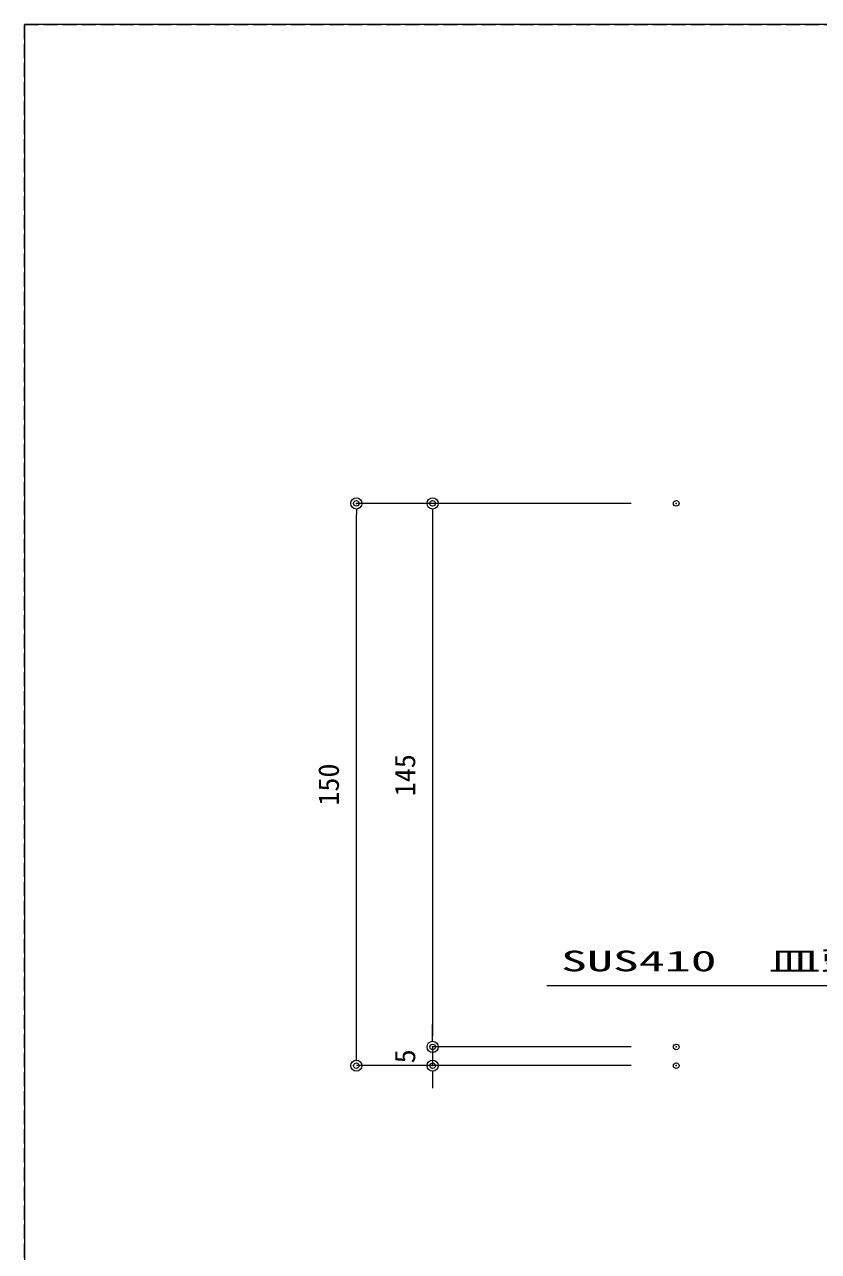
# Model space of a CAD drawing. Units: millimetres on the paper. Extents: x -420 to 420, y -297 to 297.
# Drawn here: x 99.4 to 170.1, y -148.5 to -39.4 of the extents above; entities that cross this region are included whole.
import ezdxf
from ezdxf.enums import TextEntityAlignment as Align

# ---------------------------------------------------------------- set-up
doc = ezdxf.new("R2010")
doc.units = ezdxf.units.MM
doc.header["$PDMODE"] = 32
doc.header["$PDSIZE"] = 0.5
doc.linetypes.add('USER3', pattern=[1.693333, 1.27, -0.423333])
for name, color, linetype, lineweight in [('0-0_0', 7, 'Continuous', 5), ('0-1_Defpoints', 7, 'Continuous', 18), ('0-2_A-C01-補助線(非印刷)', 222, 'Continuous', 18), ('0-B_A-B03-文字_書込_小', 7, 'Continuous', 18), ('0-F_0-A12-寸法_目地', 5, 'Continuous', 18)]:
    doc.layers.add(name, color=color, linetype=linetype, lineweight=lineweight)
doc.styles.add('ＭＳ ゴシック', font='')
doc.styles.get('ＭＳ ゴシック').set_extended_font_data('MS Gothic')

# ---------------------------------------------------------------- blocks, each defined once
blk = doc.blocks.new('_Dot')
at = {"layer": '0-0_0'}
blk.add_line((-0.5, 0), (-1, 0), dxfattribs=at)
for radius in [0.5, 0.25]:
    blk.add_circle((0, 0), radius, dxfattribs=at)
blk = doc.blocks.new('D27')
at = {"layer": '0-1_Defpoints'}
for p in [(577.924, 215.024), (556.25, 166.689), (577.924, 166.689)]:
    blk.add_point(p, dxfattribs=at)
at = {"layer": '0-F_0-A12-寸法_目地'}
for p, q in [((573.924, 215.024), (556.25, 215.024)), ((556.25, 214.024), (556.25, 167.689)), ((573.924, 166.689), (556.25, 166.689))]:
    blk.add_line(p, q, dxfattribs=at)
for p, rotation in [((556.25, 215.024), 90), ((556.25, 166.689), 270)]:
    blk.add_blockref('_Dot', p, dxfattribs=dict(at, rotation=rotation))
at = {"layer": '0-F_0-A12-寸法_目地', "color": 7, "style": 'ＭＳ ゴシック'}
blk.add_text('145', height=1.833, rotation=90, dxfattribs=at).set_placement((555.25, 188.982), align=Align.BOTTOM_LEFT)
blk = doc.blocks.new('D29')
at = {"layer": '0-1_Defpoints'}
for p in [(577.924, 166.689), (556.25, 165.023), (577.924, 165.023)]:
    blk.add_point(p, dxfattribs=at)
at = {"layer": '0-F_0-A12-寸法_目地'}
for p, q in [((556.25, 167.689), (556.25, 168.689)), ((573.924, 166.689), (556.25, 166.689)), ((556.25, 166.689), (556.25, 165.023)), ((573.924, 165.023), (556.25, 165.023)), ((556.25, 164.023), (556.25, 163.023))]:
    blk.add_line(p, q, dxfattribs=at)
for p, rotation in [((556.25, 166.689), 270), ((556.25, 165.023), 90)]:
    blk.add_blockref('_Dot', p, dxfattribs=dict(at, rotation=rotation))
at = {"layer": '0-F_0-A12-寸法_目地', "color": 7, "style": 'ＭＳ ゴシック'}
blk.add_text('5', height=1.833, rotation=90, dxfattribs=at).set_placement((555.25, 165.231), align=Align.BOTTOM_LEFT)
blk = doc.blocks.new('D31')
at = {"layer": '0-1_Defpoints'}
for p in [(549.463, 215.024), (577.924, 215.024), (577.924, 165.023)]:
    blk.add_point(p, dxfattribs=at)
at = {"layer": '0-F_0-A12-寸法_目地'}
for p, q in [((573.924, 215.024), (549.463, 215.024)), ((549.463, 166.023), (549.463, 214.024)), ((573.924, 165.023), (549.463, 165.023))]:
    blk.add_line(p, q, dxfattribs=at)
for p, rotation in [((549.463, 215.024), 90), ((549.463, 165.023), 270)]:
    blk.add_blockref('_Dot', p, dxfattribs=dict(at, rotation=rotation))
at = {"layer": '0-F_0-A12-寸法_目地', "color": 7, "style": 'ＭＳ ゴシック'}
blk.add_text('150', height=1.833, rotation=90, dxfattribs=at).set_placement((548.462, 188.148), align=Align.BOTTOM_LEFT)

msp = doc.modelspace()

# ---------------------------------------------------------------- linework, layer by layer
at = {"layer": '0-2_A-C01-補助線(非印刷)'}
msp.add_lwpolyline([(99.443, -242.196), (361.058, -242.196), (361.058, -39.392), (99.443, -39.392)], close=True, dxfattribs=at)
at = {"layer": '0-2_A-C01-補助線(非印刷)', "linetype": 'USER3'}
msp.add_lwpolyline([(99.443, -39.392), (361.058, -39.392), (361.058, -242.196), (99.443, -242.196)], close=True, dxfattribs=at)
at = {"layer": '0-B_A-B03-文字_書込_小'}
msp.add_lwpolyline([(187.177, -130.685), (182.46, -124.888), (145.91, -124.888)], dxfattribs=at)

# ---------------------------------------------------------------- block references
at = {"layer": '0-F_0-A12-寸法_目地'}
for name in ['D31', 'D27', 'D29']:
    msp.add_blockref(name, (-420.5, -297), dxfattribs=at)

# ---------------------------------------------------------------- texts
at = {"layer": '0-B_A-B03-文字_書込_小', "style": 'ＭＳ ゴシック', "width": 1.85}
msp.add_text('SUS410\u3000皿頭ﾃｸｽ\u30005-45', height=1.833, dxfattribs=at).set_placement((147.176, -124.136), align=Align.BOTTOM_LEFT)

doc.saveas('drawing.dxf')
